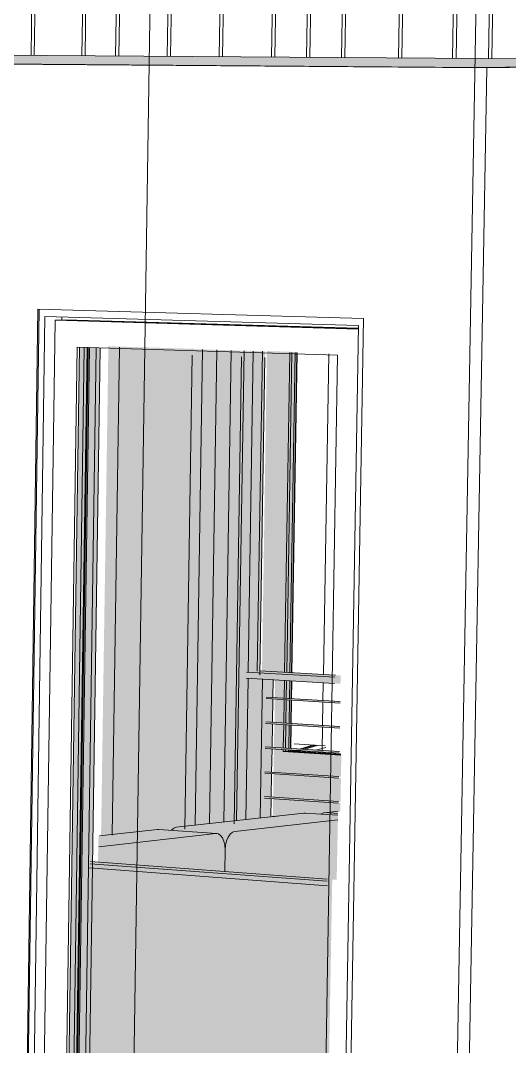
# Model space of a CAD drawing. Header units: inches. Extents: x 5690 to 5695, y -585 to 907.
# Drawn here: x 5694.5512 to 5694.6108, y 381.9082 to 382.0332 of the extents above; entities that cross this region are included whole.
import ezdxf

# ---------------------------------------------------------------- set-up
doc = ezdxf.new("R2010")
doc.units = ezdxf.units.IN
doc.header["$MEASUREMENT"] = 0
for name, color, linetype, lineweight in [('A-DOOR', 31, 'Continuous', 13), ('A-DOOR-FRAM', 31, 'Continuous', 9), ('A-FLOR', 192, 'Continuous', 13), ('A-FLOR-HRAL', 11, 'Continuous', 9), ('A-GLAZ-2', 151, 'Continuous', 9), ('A-GLAZ-CWMG', 51, 'Continuous', 9), ('A-WALL', 113, 'Continuous', 13), ('A-WALL-PATT-1', 111, 'Continuous', 9), ('C-TOPO', 7, 'Continuous', 9), ('G-ANNO-SYMB-1', 111, 'Continuous', 9), ('I-FURN', 30, 'Continuous', 9), ('I-WALL', 2, 'Continuous', 13), ('I-WALL-1', 2, 'Continuous', 9), ('Q-CASE', 31, 'Continuous', 9), ('S-COLS', 52, 'Continuous', 9)]:
    doc.layers.add(name, color=color, linetype=linetype, lineweight=lineweight)
doc.layers.add('A-DOOR-1', color=31, linetype='Continuous', lineweight=13, transparency=0.75)
doc.layers.add('A-GLAZ-1', color=151, linetype='Continuous', lineweight=13, transparency=0.75)

# ---------------------------------------------------------------- blocks, each defined once
blk = doc.blocks.new('FP_130-3D View 1 Copy 1 Copy 1 Copy 1')
at = {"layer": 'A-WALL-PATT-1'}
for p, q in [((-8118.50306, 382.02893), (-8118.50289, 382.04137)), ((-8118.50267, 382.02892), (-8118.50249, 382.04137)), ((-8118.49687, 382.02888), (-8118.49668, 382.04138)), ((-8118.49647, 382.02888), (-8118.49629, 382.04138)), ((-8118.49275, 382.02886), (-8118.49256, 382.04139)), ((-8118.49235, 382.02885), (-8118.49216, 382.04139)), ((-8118.48646, 382.02881), (-8118.48627, 382.0414)), ((-8118.48606, 382.02881), (-8118.48587, 382.0414)), ((-8118.48012, 382.02877), (-8118.47992, 382.04141)), ((-8118.47972, 382.02876), (-8118.47952, 382.04141)), ((-8118.47373, 382.02872), (-8118.47352, 382.04142)), ((-8118.47332, 382.02872), (-8118.47311, 382.04142)), ((-8118.46948, 382.02869), (-8118.46927, 382.04142)), ((-8118.46907, 382.02869), (-8118.46886, 382.04142)), ((-8118.46521, 382.02866), (-8118.46499, 382.04143)), ((-8118.46479, 382.02866), (-8118.46458, 382.04143)), ((-8118.45826, 382.02861), (-8118.45804, 382.04144)), ((-8118.45784, 382.02861), (-8118.45762, 382.04144)), ((-8118.45168, 382.02857), (-8118.45145, 382.04145)), ((-8118.45125, 382.02856), (-8118.45103, 382.04145)), ((-8118.4473, 382.02854), (-8118.44707, 382.04146)), ((-8118.44688, 382.02853), (-8118.44665, 382.04146))]:
    blk.add_line(p, q, dxfattribs=at)
blk = doc.blocks.new('FP_150-3D View 1 Copy 1 Copy 1 Copy 1')
at = {"layer": 'S-COLS'}
for p, q in [((-8118.48305, 381.93514), (-8118.48215, 381.9931)), ((-8118.48131, 381.93533), (-8118.4804, 381.99305)), ((-8118.47957, 381.93553), (-8118.47865, 381.99299))]:
    blk.add_line(p, q, dxfattribs=at)
blk = doc.blocks.new('FP_151-3D View 1 Copy 1 Copy 1 Copy 1')
at = {"layer": 'S-COLS'}
for p, q in [((-8118.478, 381.93571), (-8118.47708, 381.99294)), ((-8118.4766, 381.9538), (-8118.47597, 381.99291)), ((-8118.47549, 381.95393), (-8118.47486, 381.99288)), ((-8118.47688, 381.93583), (-8118.47661, 381.95304))]:
    blk.add_line(p, q, dxfattribs=at)

msp = doc.modelspace()

# ---------------------------------------------------------------- hatches: boundary and pattern name
at = {"layer": 'A-DOOR-1'}
h = msp.add_hatch(color=256, dxfattribs=at)
h.paths.add_polyline_path([(5694.59029, 381.94372), (5694.59029, 381.94382), (5694.58411, 381.94421), (5694.58407, 381.94433), (5694.58348, 381.94437), (5694.58347, 381.94415), (5694.58932, 381.94378)], flags=0)
h.paths.add_polyline_path([(5694.58412, 381.94452), (5694.58412, 381.94737), (5694.58353, 381.9474), (5694.58348, 381.94456), (5694.58407, 381.94452)], flags=0)
h.paths.add_polyline_path([(5694.58417, 381.94756), (5694.58417, 381.95041), (5694.58358, 381.95044), (5694.58353, 381.94759), (5694.58412, 381.94756)], flags=0)
h.paths.add_polyline_path([(5694.58422, 381.9506), (5694.58421, 381.95275), (5694.58362, 381.95279), (5694.58358, 381.95063), (5694.58417, 381.9506)], flags=0)
h.paths.add_polyline_path([(5694.58427, 381.95376), (5694.58486, 381.99279), (5694.58427, 381.99281), (5694.58363, 381.9538), (5694.58422, 381.95376)], flags=0)
at = {"layer": 'A-FLOR'}
msp.add_hatch(color=256, dxfattribs=at).paths.add_polyline_path([(5694.60705, 382.02744), (5694.65991, 382.02817), (5694.45439, 382.02959), (5694.39722, 382.02906), (5694.60659, 382.02744)], flags=0)
at = {"layer": 'A-GLAZ-1'}
h = msp.add_hatch(color=256, dxfattribs=at)
h.paths.add_polyline_path([(5694.57355, 381.8743), (5694.57941, 381.87431), (5694.57955, 381.88328), (5694.58821, 381.88031), (5694.58857, 381.89675), (5694.58583, 381.89021), (5694.58428, 381.89105), (5694.58145, 381.89176), (5694.57978, 381.89224), (5694.57982, 381.90001), (5694.58852, 381.90002), (5694.58857, 381.90168), (5694.58629, 381.9017), (5694.57984, 381.90178), (5694.57299, 381.90176), (5694.57302, 381.90399), (5694.5777, 381.90404), (5694.58019, 381.9041), (5694.58869, 381.90412), (5694.58873, 381.90563), (5694.58639, 381.9057), (5694.56523, 381.90564), (5694.56459, 381.90555), (5694.5645, 381.90546), (5694.56448, 381.90543), (5694.56451, 381.90448), (5694.56519, 381.90416), (5694.56597, 381.90405), (5694.5671, 381.90398), (5694.56699, 381.89671), (5694.56448, 381.89595), (5694.56446, 381.89581), (5694.56469, 381.89545), (5694.56485, 381.8952), (5694.5641, 381.89558), (5694.56401, 381.89552), (5694.56266, 381.8937), (5694.5627, 381.8936), (5694.56287, 381.89349), (5694.5634, 381.89319), (5694.56334, 381.89311), (5694.56248, 381.89336), (5694.56239, 381.89327), (5694.56154, 381.89075), (5694.56159, 381.89069), (5694.56685, 381.88758), (5694.56671, 381.87861), (5694.56692, 381.87848), (5694.57263, 381.87849), (5694.57274, 381.88563), (5694.57351, 381.88536), (5694.57334, 381.87444)], flags=0)
h.paths.add_polyline_path([(5694.57365, 381.89435), (5694.57288, 381.89471), (5694.57287, 381.90015), (5694.57353, 381.90007), (5694.57374, 381.90004), (5694.57365, 381.89436)], flags=0)
h.paths.add_polyline_path([(5694.561, 381.93382), (5694.56235, 381.93397), (5694.56324, 381.99345), (5694.56189, 381.99349), (5694.561, 381.93411)], flags=0)
h.paths.add_polyline_path([(5694.58194, 381.93617), (5694.58222, 381.93625), (5694.58194, 381.93627), (5694.58194, 381.93621)], flags=0)
h = msp.add_hatch(color=256, dxfattribs=at)
h.paths.add_polyline_path([(5694.5878, 381.87014), (5694.58781, 381.87041), (5694.5591, 381.87366), (5694.55958, 381.88404), (5694.56688, 381.88327), (5694.56694, 381.88756), (5694.56163, 381.89074), (5694.56163, 381.89085), (5694.56258, 381.89333), (5694.56272, 381.89333), (5694.56344, 381.89308), (5694.5635, 381.89316), (5694.56276, 381.89364), (5694.56278, 381.89377), (5694.56279, 381.89378), (5694.5642, 381.89555), (5694.56434, 381.89552), (5694.56496, 381.89517), (5694.56455, 381.89586), (5694.56463, 381.89598), (5694.56479, 381.89603), (5694.56708, 381.89669), (5694.56717, 381.90397), (5694.5656, 381.90409), (5694.56507, 381.90421), (5694.56455, 381.90453), (5694.56461, 381.90541), (5694.56467, 381.90554), (5694.56531, 381.90563), (5694.56635, 381.90566), (5694.58655, 381.9057), (5694.58877, 381.90563), (5694.58918, 381.92854), (5694.55995, 381.9307), (5694.56088, 381.9933), (5694.55836, 381.99337), (5694.55836, 381.99331), (5694.5566, 381.87367), (5694.5878, 381.87014)], flags=0)
h.paths.add_polyline_path([(5694.58532, 381.88132), (5694.57971, 381.88324), (5694.57969, 381.88191), (5694.57999, 381.88188)], flags=0)
h.paths.add_polyline_path([(5694.57363, 381.88255), (5694.57367, 381.88531), (5694.57282, 381.88561), (5694.57277, 381.88264), (5694.5735, 381.88257)], flags=0)
h.paths.add_polyline_path([(5694.5859, 381.8902), (5694.58862, 381.89674), (5694.58868, 381.89999), (5694.57998, 381.89997), (5694.57985, 381.89222), (5694.58218, 381.89157), (5694.58438, 381.89102), (5694.58587, 381.89022)], flags=0)
h.paths.add_polyline_path([(5694.57381, 381.89432), (5694.5739, 381.90002), (5694.57305, 381.9001), (5694.57296, 381.89469), (5694.5738, 381.89432)], flags=0)
h.paths.add_polyline_path([(5694.5887, 381.90166), (5694.58875, 381.90411), (5694.58528, 381.90412), (5694.57777, 381.90403), (5694.57311, 381.90397), (5694.57311, 381.90172), (5694.57413, 381.90174), (5694.58167, 381.90175), (5694.58846, 381.90166)], flags=0)
h.paths.add_polyline_path([(5694.5825, 381.93623), (5694.58601, 381.93662), (5694.58804, 381.93651), (5694.58838, 381.93665), (5694.59017, 381.93685), (5694.59019, 381.93783), (5694.58197, 381.93839), (5694.58194, 381.93627), (5694.58239, 381.93624)], flags=0)
h.paths.add_polyline_path([(5694.59019, 381.93803), (5694.59024, 381.94088), (5694.58202, 381.94142), (5694.58198, 381.93858), (5694.58932, 381.93808)], flags=0)
h.paths.add_polyline_path([(5694.59024, 381.94107), (5694.59029, 381.94372), (5694.58348, 381.94419), (5694.58347, 381.94437), (5694.58207, 381.94446), (5694.58203, 381.94161), (5694.58932, 381.94113)], flags=0)
h.paths.add_polyline_path([(5694.58348, 381.94456), (5694.58353, 381.9474), (5694.58212, 381.94749), (5694.58207, 381.94465), (5694.58347, 381.94456)], flags=0)
h.paths.add_polyline_path([(5694.58353, 381.94759), (5694.58358, 381.95044), (5694.58217, 381.95053), (5694.58217, 381.94768), (5694.58347, 381.9476)], flags=0)
h.paths.add_polyline_path([(5694.58358, 381.95063), (5694.58361, 381.95279), (5694.58221, 381.95287), (5694.58221, 381.95071), (5694.58347, 381.95064)], flags=0)
h.paths.add_polyline_path([(5694.58363, 381.9538), (5694.58427, 381.99281), (5694.58121, 381.99291), (5694.58062, 381.95397), (5694.58358, 381.9538)], flags=0)
for points in [[(5694.56235, 381.93397), (5694.56818, 381.93462), (5694.5699, 381.93454), (5694.57021, 381.93478), (5694.57048, 381.93488), (5694.57144, 381.93499), (5694.57234, 381.99318), (5694.56324, 381.99345), (5694.56235, 381.93411)], [(5694.57122, 381.935), (5694.57868, 381.93584), (5694.57871, 381.93822), (5694.57873, 381.93823), (5694.57878, 381.94156), (5694.57879, 381.94157), (5694.57874, 381.94441), (5694.57871, 381.94455), (5694.57884, 381.9446), (5694.57878, 381.94781), (5694.57878, 381.94781), (5694.57889, 381.94828), (5694.57891, 381.95304), (5694.57874, 381.95305), (5694.57875, 381.95381), (5694.58035, 381.95396), (5694.58098, 381.99287), (5694.57212, 381.99314), (5694.57124, 381.93663)], [(5694.58972, 381.9285), (5694.58989, 381.93686), (5694.58804, 381.93664), (5694.58773, 381.9365), (5694.58572, 381.93664), (5694.57016, 381.9349), (5694.56984, 381.93477), (5694.56956, 381.93452), (5694.56786, 381.93464), (5694.56069, 381.93384), (5694.56061, 381.93065), (5694.58901, 381.92855)]]:
    msp.add_hatch(color=256, dxfattribs=at).paths.add_polyline_path(points, flags=0)
h = msp.add_hatch(color=256, dxfattribs=at)
h.paths.add_polyline_path([(5694.57868, 381.93584), (5694.58171, 381.93618), (5694.58174, 381.9384), (5694.58994, 381.93788), (5694.58995, 381.93803), (5694.58175, 381.93863), (5694.58179, 381.94143), (5694.58999, 381.94093), (5694.59, 381.94108), (5694.5818, 381.94167), (5694.58184, 381.94446), (5694.59005, 381.94398), (5694.59005, 381.94413), (5694.58184, 381.94469), (5694.58189, 381.94749), (5694.5901, 381.94703), (5694.5901, 381.94718), (5694.58189, 381.94772), (5694.58194, 381.95052), (5694.59015, 381.95008), (5694.59015, 381.95023), (5694.58194, 381.95075), (5694.58198, 381.95286), (5694.59018, 381.95239), (5694.59021, 381.9534), (5694.58035, 381.95396), (5694.57875, 381.95381), (5694.57874, 381.95305), (5694.57891, 381.95304), (5694.57889, 381.94937), (5694.57888, 381.94826), (5694.57878, 381.94774), (5694.57874, 381.94455), (5694.57871, 381.94455), (5694.57874, 381.94441), (5694.57872, 381.93864), (5694.57868, 381.93865), (5694.57868, 381.93591)], flags=0)
h.paths.add_polyline_path([(5694.57934, 381.94172), (5694.57934, 381.94176), (5694.57934, 381.94172)], flags=0)
h.paths.add_polyline_path([(5694.57939, 381.94474), (5694.57939, 381.94479), (5694.57939, 381.94475)], flags=0)
at = {"layer": 'A-WALL'}
for points in [[(5694.60554, 382.02742), (5694.60555, 382.02745), (5694.60331, 382.02744)], [(5694.55144, 381.86833), (5694.55158, 381.86835), (5694.55345, 381.99799), (5694.5533, 381.998), (5694.55144, 381.8687)]]:
    msp.add_hatch(color=256, dxfattribs=at).paths.add_polyline_path(points, flags=0)

# ---------------------------------------------------------------- linework, layer by layer
at = {"layer": 'A-DOOR'}
for p, q in [((5694.58336, 381.95377), (5694.584, 381.99274)), ((5694.58427, 381.99274), (5694.58363, 381.95376)), ((5694.58402, 381.95374), (5694.58465, 381.99272)), ((5694.58465, 381.99272), (5694.58402, 381.95374)), ((5694.58402, 381.95374), (5694.58465, 381.99272)), ((5694.58486, 381.99272), (5694.58422, 381.95373)), ((5694.58491, 381.99269), (5694.58427, 381.95369)), ((5694.58331, 381.95062), (5694.58334, 381.95277)), ((5694.58362, 381.95275), (5694.58358, 381.9506)), ((5694.58397, 381.95058), (5694.584, 381.95273)), ((5694.584, 381.95273), (5694.58397, 381.95058)), ((5694.58397, 381.95058), (5694.584, 381.95273)), ((5694.58421, 381.95272), (5694.58417, 381.95057)), ((5694.58425, 381.95268), (5694.58422, 381.95053)), ((5694.58326, 381.94759), (5694.58331, 381.95044)), ((5694.58358, 381.95043), (5694.58353, 381.94757)), ((5694.58392, 381.94755), (5694.58396, 381.9504)), ((5694.58396, 381.9504), (5694.58392, 381.94755)), ((5694.58392, 381.94755), (5694.58396, 381.9504)), ((5694.58417, 381.95039), (5694.58412, 381.94754)), ((5694.58421, 381.95035), (5694.58417, 381.9475)), ((5694.58321, 381.94457), (5694.58326, 381.94742)), ((5694.58353, 381.9474), (5694.58348, 381.94455)), ((5694.58387, 381.94455), (5694.58391, 381.94738)), ((5694.58391, 381.94738), (5694.58387, 381.94455)), ((5694.58387, 381.94455), (5694.58391, 381.94738)), ((5694.58412, 381.94736), (5694.58407, 381.94455)), ((5694.58416, 381.94733), (5694.58412, 381.94451)), ((5694.5832, 381.94413), (5694.58321, 381.94439)), ((5694.58348, 381.94415), (5694.5832, 381.94413)), ((5694.59022, 381.94368), (5694.5832, 381.94413)), ((5694.58348, 381.94437), (5694.58347, 381.94415)), ((5694.58386, 381.94419), (5694.58347, 381.94415)), ((5694.58386, 381.94419), (5694.58348, 381.94415)), ((5694.58347, 381.94415), (5694.59022, 381.94372)), ((5694.58386, 381.94419), (5694.58386, 381.94435)), ((5694.58386, 381.94435), (5694.58386, 381.94419)), ((5694.58386, 381.94419), (5694.58386, 381.94435)), ((5694.58407, 381.94422), (5694.58386, 381.94419)), ((5694.59023, 381.94379), (5694.58386, 381.94419)), ((5694.58386, 381.94419), (5694.59023, 381.94379)), ((5694.59023, 381.94379), (5694.58386, 381.94419)), ((5694.58407, 381.94434), (5694.58407, 381.94422)), ((5694.58407, 381.94422), (5694.59023, 381.94382)), ((5694.58411, 381.9443), (5694.58411, 381.94418)), ((5694.58189, 381.93622), (5694.58215, 381.9362)), ((5694.5819, 381.93627), (5694.58245, 381.93623))]:
    msp.add_line(p, q, dxfattribs=at)
at = {"layer": 'A-DOOR-FRAM'}
msp.add_line((5694.56235, 381.93396), (5694.56324, 381.99338), dxfattribs=at)
at = {"layer": 'A-FLOR-HRAL'}
for p, q in [((5694.57871, 381.95381), (5694.58948, 381.95319)), ((5694.58958, 381.95344), (5694.58031, 381.95397)), ((5694.58946, 381.95243), (5694.5787, 381.95305)), ((5694.58039, 381.936), (5694.58066, 381.95294)), ((5694.58194, 381.9507), (5694.58198, 381.95286)), ((5694.59015, 381.95004), (5694.58111, 381.95057)), ((5694.58112, 381.95076), (5694.59015, 381.95023)), ((5694.58189, 381.94766), (5694.58194, 381.95053)), ((5694.59009, 381.94699), (5694.58106, 381.94754)), ((5694.58107, 381.94773), (5694.5901, 381.94718)), ((5694.58184, 381.94463), (5694.58189, 381.94749)), ((5694.59004, 381.94394), (5694.58101, 381.94451)), ((5694.58102, 381.9447), (5694.59005, 381.94413)), ((5694.58179, 381.94159), (5694.58184, 381.94445)), ((5694.58999, 381.94089), (5694.58096, 381.94148)), ((5694.58097, 381.94167), (5694.59, 381.94108)), ((5694.58174, 381.93856), (5694.58179, 381.94141)), ((5694.58093, 381.93864), (5694.58995, 381.93803)), ((5694.58994, 381.93784), (5694.58091, 381.93846)), ((5694.58171, 381.93616), (5694.58174, 381.93838))]:
    msp.add_line(p, q, dxfattribs=at)
at = {"layer": 'A-GLAZ-2'}
for p, q in [((5694.55158, 381.86835), (5694.55345, 381.99799)), ((5694.55416, 381.99713), (5694.55232, 381.86911)), ((5694.55354, 381.8697), (5694.55538, 381.99666)), ((5694.55416, 381.99713), (5694.59237, 381.99603)), ((5694.55538, 381.99666), (5694.55567, 381.99667)), ((5694.59236, 381.99558), (5694.55538, 381.99666)), ((5694.55567, 381.99667), (5694.55661, 381.99671)), ((5694.55567, 381.99667), (5694.59236, 381.99561)), ((5694.59236, 381.99561), (5694.55567, 381.99667)), ((5694.55621, 381.99707), (5694.55621, 381.99672)), ((5694.55661, 381.99671), (5694.59234, 381.99568)), ((5694.59016, 381.8647), (5694.59237, 381.99603)), ((5694.55807, 381.99338), (5694.55631, 381.87362)), ((5694.55836, 381.99337), (5694.5566, 381.87367)), ((5694.55836, 381.99337), (5694.5566, 381.87367)), ((5694.5566, 381.87367), (5694.55836, 381.99337)), ((5694.55895, 381.99331), (5694.55719, 381.87377)), ((5694.55753, 381.87383), (5694.55929, 381.99331)), ((5694.55942, 381.99329), (5694.55766, 381.8738)), ((5694.55957, 381.99329), (5694.5578, 381.87378)), ((5694.55807, 381.99338), (5694.58984, 381.99239)), ((5694.55863, 381.87368), (5694.5604, 381.99328)), ((5694.5604, 381.99328), (5694.55863, 381.87368)), ((5694.5591, 381.87363), (5694.56088, 381.99327)), ((5694.5878, 381.87005), (5694.58984, 381.99239))]:
    msp.add_line(p, q, dxfattribs=at)
at = {"layer": 'A-GLAZ-CWMG'}
for p, q in [((5694.58875, 381.99257), (5694.5881, 381.95347)), ((5694.58809, 381.95246), (5694.58805, 381.9503)), ((5694.58805, 381.95013), (5694.588, 381.94726)), ((5694.588, 381.94709), (5694.58795, 381.94423)), ((5694.58795, 381.94406), (5694.58794, 381.94393))]:
    msp.add_line(p, q, dxfattribs=at)
at = {"layer": 'A-WALL'}
for p, q in [((5694.60804, 382.0274), (5694.39512, 382.02905)), ((5694.60705, 382.02744), (5694.39677, 382.02907)), ((5694.60508, 381.8609), (5694.60804, 382.0274)), ((5694.66202, 382.02816), (5694.60705, 382.02744)), ((5694.66445, 382.02814), (5694.60804, 382.0274)), ((5694.55144, 381.86833), (5694.5533, 381.998)), ((5694.5533, 381.998), (5694.59301, 381.99688)), ((5694.59301, 381.99688), (5694.59076, 381.86372))]:
    msp.add_line(p, q, dxfattribs=at)
at = {"layer": 'C-TOPO'}
for p, q in [((5694.58676, 381.94492), (5694.58532, 381.94447)), ((5694.5856, 381.94445), (5694.58712, 381.9449)), ((5694.58584, 381.94443), (5694.58736, 381.94488)), ((5694.58482, 381.94431), (5694.58461, 381.94424)), ((5694.58476, 381.9442), (5694.58508, 381.94429)), ((5694.58492, 381.94419), (5694.58528, 381.94428)), ((5694.58528, 381.94428), (5694.58492, 381.94419)), ((5694.58532, 381.94428), (5694.585, 381.94418)), ((5694.5867, 381.94419), (5694.58634, 381.9441)), ((5694.5884, 381.94463), (5694.58729, 381.94434))]:
    msp.add_line(p, q, dxfattribs=at)
at = {"layer": 'G-ANNO-SYMB-1'}
for p, q in [((5694.56981, 382.22321), (5694.5634, 381.80122)), ((5694.60981, 382.21073), (5694.60284, 381.81705))]:
    msp.add_line(p, q, dxfattribs=at)
at = {"layer": 'I-FURN'}
for p, q in [((5694.58859, 381.92779), (5694.55959, 381.92995)), ((5694.58856, 381.92832), (5694.55966, 381.93047)), ((5694.58856, 381.92832), (5694.55966, 381.93047)), ((5694.5597, 381.93072), (5694.58855, 381.92859))]:
    msp.add_line(p, q, dxfattribs=at)
at = {"layer": 'I-WALL'}
for p, q in [((5694.45693, 382.0296), (5694.65439, 382.02821)), ((5694.58455, 381.94506), (5694.58831, 381.94482))]:
    msp.add_line(p, q, dxfattribs=at)
at = {"layer": 'Q-CASE'}
for p, q in [((5694.57016, 381.9349), (5694.58572, 381.93664)), ((5694.58572, 381.93664), (5694.58585, 381.93664)), ((5694.58585, 381.93664), (5694.58986, 381.93636)), ((5694.58585, 381.93664), (5694.58593, 381.93663)), ((5694.58824, 381.93668), (5694.58989, 381.93687)), ((5694.58984, 381.93659), (5694.58846, 381.93669)), ((5694.58988, 381.93582), (5694.5773, 381.93439)), ((5694.575, 381.93413), (5694.56072, 381.93251)), ((5694.56079, 381.93385), (5694.56786, 381.93464)), ((5694.56786, 381.93464), (5694.56805, 381.93463)), ((5694.56798, 381.93464), (5694.57512, 381.93413)), ((5694.57612, 381.93219), (5694.57608, 381.92951)), ((5694.57608, 381.92951), (5694.57612, 381.93219))]:
    msp.add_line(p, q, dxfattribs=at)
for points in [[(5694.58846, 381.93669, 0), (5694.5881, 381.93666, 0), (5694.58775, 381.93652, 0)], [(5694.56957, 381.93453, 0), (5694.56958, 381.93455, 0), (5694.56986, 381.93479, 0), (5694.57016, 381.9349, 0)], [(5694.57612, 381.93219, 0), (5694.57609, 381.93272, 0), (5694.57598, 381.93321, 0), (5694.57581, 381.93362, 0), (5694.57557, 381.93392, 0), (5694.5753, 381.93409, 0), (5694.575, 381.93413, 0)], [(5694.5773, 381.93439, 0), (5694.577, 381.93429, 0), (5694.57672, 381.93405, 0), (5694.57648, 381.93369, 0), (5694.57629, 381.93324, 0), (5694.57617, 381.93273, 0), (5694.57612, 381.93219, 0)]]:
    msp.add_polyline3d(points, dxfattribs=at)
at = {"layer": 'S-COLS'}
for p, q in [((5694.57121, 381.93467), (5694.57211, 381.9924)), ((5694.57721, 381.93533), (5694.57811, 381.99221)), ((5694.58096, 381.99213), (5694.58034, 381.95345))]:
    msp.add_line(p, q, dxfattribs=at)

# ---------------------------------------------------------------- block references
at = {"layer": 'I-WALL-1'}
msp.add_blockref('FP_130-3D View 1 Copy 1 Copy 1 Copy 1', (13813.05552, 0), dxfattribs=at)
at = {"layer": 'S-COLS'}
for name in ['FP_150-3D View 1 Copy 1 Copy 1 Copy 1', 'FP_151-3D View 1 Copy 1 Copy 1 Copy 1']:
    msp.add_blockref(name, (13813.05552, 0), dxfattribs=at)

doc.saveas('drawing.dxf')
